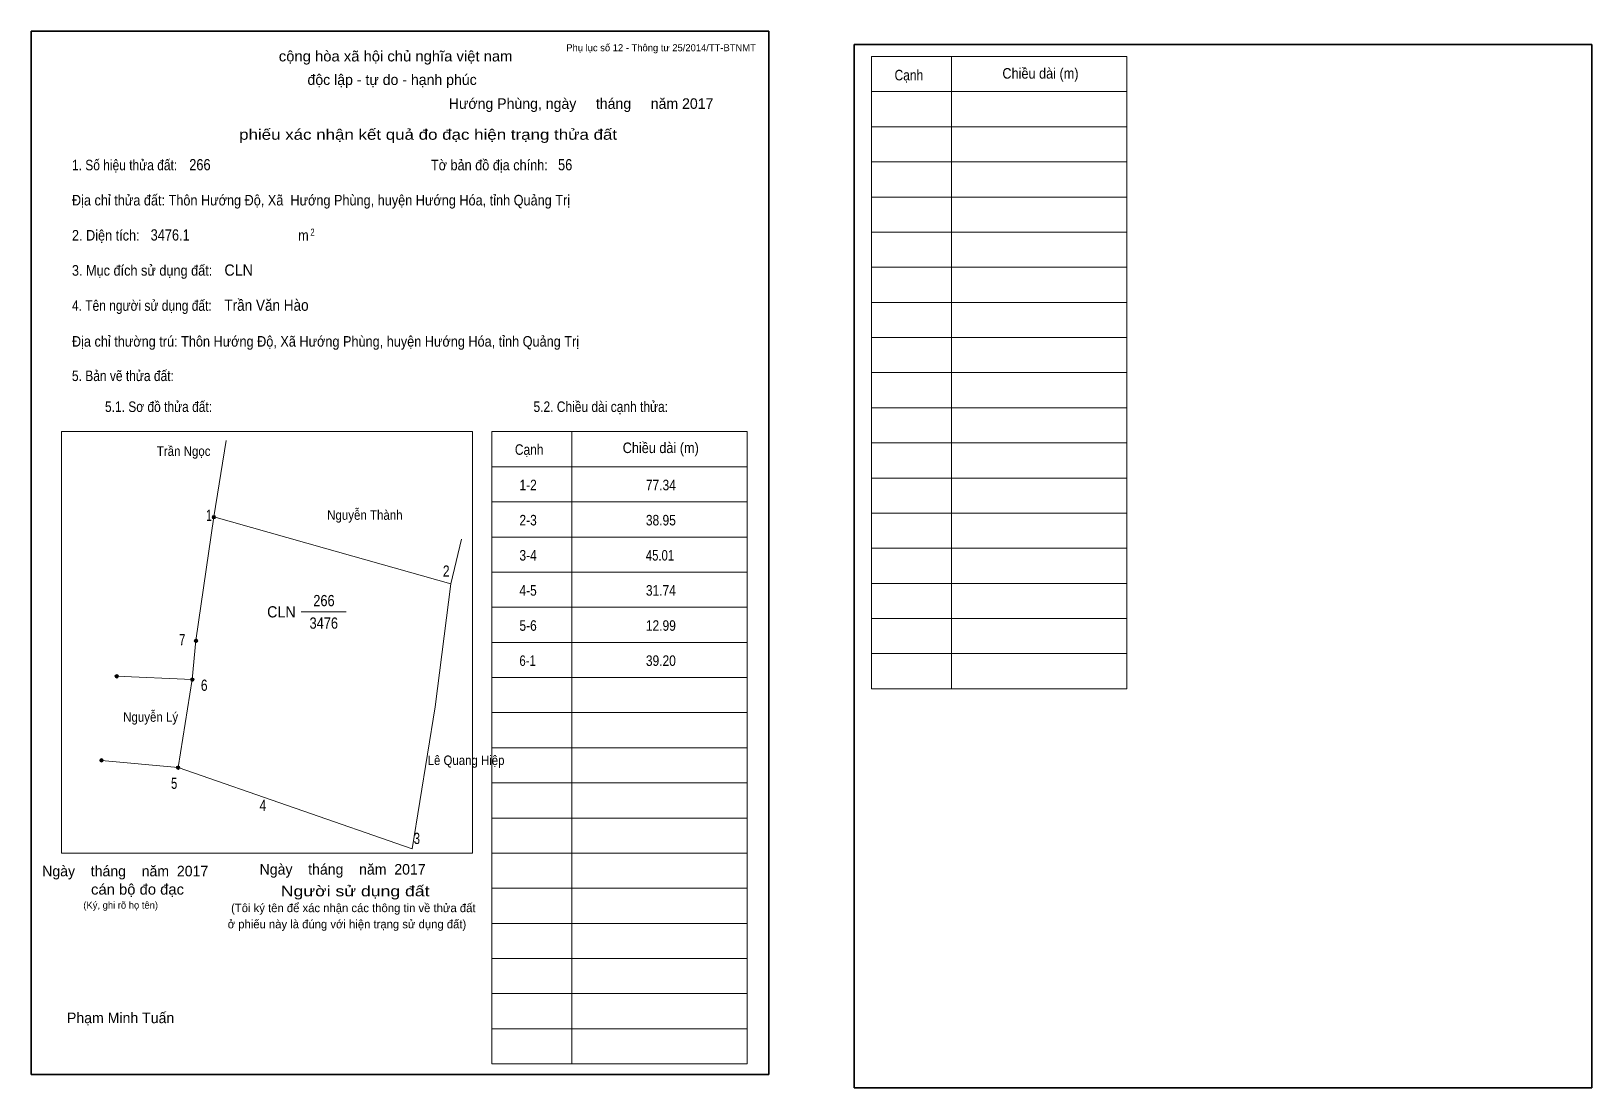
# Model space of a CAD drawing. Header units: centimetres. Extents: x 0 to 44.4, y -0.4 to 29.7.
import ezdxf
from ezdxf.enums import TextEntityAlignment as Align

# ---------------------------------------------------------------- set-up
doc = ezdxf.new("R2010")
doc.units = ezdxf.units.CM
doc.header["$LTSCALE"] = 0.12
for name, color, linetype in [('2', 7, 'Continuous'), ('30', 7, 'Continuous'), ('34', 7, 'Continuous')]:
    doc.layers.add(name, color=color, linetype=linetype)
for name, color, linetype, lineweight in [('32', 7, 'Continuous', 13), ('33', 7, 'Continuous', 13), ('6', 7, 'Continuous', 13), ('63', 7, 'Continuous', 13)]:
    doc.layers.add(name, color=color, linetype=linetype, lineweight=lineweight)

msp = doc.modelspace()

# ---------------------------------------------------------------- hatches: boundary and pattern name
at = {"layer": '32'}
for points in [[(5.2505, 15.8659, 1), (5.1505, 15.8659, 1)], [(4.7428, 12.3481, 1), (4.6428, 12.3481, 1)], [(4.7428, 12.3481, 1), (4.6428, 12.3481, 1)], [(2.4843, 11.3353, 1), (2.3843, 11.3353, 1)], [(4.6349, 11.2392, 1), (4.5349, 11.2392, 1)], [(4.6349, 11.2392, 1), (4.5349, 11.2392, 1)], [(2.05, 8.9408, 1), (1.95, 8.9408, 1)], [(4.2296, 8.7341, 1), (4.1296, 8.7341, 1)]]:
    msp.add_hatch(color=256, dxfattribs=at).paths.add_polyline_path(points)

# ---------------------------------------------------------------- linework, layer by layer
for centre in [(5.2005, 15.8659), (4.6928, 12.3481), (4.6928, 12.3481), (2.4343, 11.3353), (4.5849, 11.2392), (4.5849, 11.2392), (2, 8.9408), (4.1796, 8.7341)]:
    msp.add_circle(centre, 0.05, dxfattribs=at)
at = {"layer": '33'}
msp.add_line((7.69, 13.17), (8.97, 13.17), dxfattribs=at)
at = {"layer": '6'}
for p, q in [((5.55, 18.05), (5.2, 15.87)), ((5.2, 15.87), (4.69, 12.35)), ((12.25, 15.24), (11.95, 13.97)), ((11.95, 13.97), (11.5, 10.47)), ((4.58, 11.24), (4.69, 12.35)), ((2.43, 11.34), (4.58, 11.24)), ((4.18, 8.74), (4.58, 11.24)), ((10.85, 6.42), (11.5, 10.47)), ((2, 8.94), (4.18, 8.74)), ((4.18, 8.74), (10.85, 6.42))]:
    msp.add_line(p, q, dxfattribs=at)
msp.add_lwpolyline([(5.2, 15.87), (8.35, 14.98), (11.95, 13.97)], dxfattribs=at)
at = {"layer": '63'}
for p, q in [((23.92, 28.98), (31.19, 28.98)), ((23.92, 10.98), (23.92, 28.98)), ((26.2, 10.98), (26.2, 28.98)), ((31.19, 10.98), (31.19, 28.98)), ((23.92, 27.98), (31.19, 27.98)), ((23.92, 26.98), (31.19, 26.98)), ((23.92, 25.98), (31.19, 25.98)), ((23.92, 24.98), (31.19, 24.98)), ((23.92, 23.98), (31.19, 23.98)), ((23.92, 22.98), (31.19, 22.98)), ((23.92, 21.98), (31.19, 21.98)), ((23.92, 20.98), (31.19, 20.98)), ((23.92, 19.98), (31.19, 19.98)), ((23.92, 18.98), (31.19, 18.98)), ((0.86, 18.3), (12.56, 18.3)), ((0.86, 6.3), (0.86, 18.3)), ((12.56, 6.3), (12.56, 18.3)), ((13.11, 18.3), (20.38, 18.3)), ((13.11, 0.3), (13.11, 18.3)), ((15.39, 0.3), (15.39, 18.3)), ((20.38, 0.3), (20.38, 18.3)), ((23.92, 17.98), (31.19, 17.98)), ((13.11, 17.3), (20.38, 17.3)), ((23.92, 16.98), (31.19, 16.98)), ((13.11, 16.3), (20.38, 16.3)), ((23.92, 15.98), (31.19, 15.98)), ((13.11, 15.3), (20.38, 15.3)), ((23.92, 14.98), (31.19, 14.98)), ((13.11, 14.3), (20.38, 14.3)), ((23.92, 13.98), (31.19, 13.98)), ((13.11, 13.3), (20.38, 13.3)), ((23.92, 12.98), (31.19, 12.98)), ((13.11, 12.3), (20.38, 12.3)), ((23.92, 11.98), (31.19, 11.98)), ((13.11, 11.3), (20.38, 11.3)), ((23.92, 10.98), (31.19, 10.98)), ((13.11, 10.3), (20.38, 10.3)), ((13.11, 9.3), (20.38, 9.3)), ((13.11, 8.3), (20.38, 8.3)), ((13.11, 7.3), (20.38, 7.3)), ((0.86, 6.3), (12.56, 6.3)), ((13.11, 6.3), (20.38, 6.3)), ((13.11, 5.3), (20.38, 5.3)), ((13.11, 4.3), (20.38, 4.3)), ((13.11, 3.3), (20.38, 3.3)), ((13.11, 2.3), (20.38, 2.3)), ((13.11, 1.3), (20.38, 1.3)), ((13.11, 0.3), (20.38, 0.3))]:
    msp.add_line(p, q, dxfattribs=at)
at = {"layer": '63', "lineweight": 35}
for points in [[(0, 0), (0, 29.7), (21, 29.7), (21, 0)], [(23.43, -0.38), (23.43, 29.32), (44.43, 29.32), (44.43, -0.38)]]:
    msp.add_lwpolyline(points, close=True, dxfattribs=at)

# ---------------------------------------------------------------- texts
at = {"layer": '2', "width": 0.9}
for s, height, p in [('Trần Ngọc', 0.272, (4.34, 17.61)), ('Nguyễn Thành', 0.272, (9.5, 15.79)), ('Nguyễn Lý', 0.272, (3.4, 10.04)), ('Lê Quang Hiệp', 0.27, (12.38, 8.81))]:
    msp.add_text(s, height=height, dxfattribs=at).set_placement(p, align=Align.CENTER)
at = {"layer": '30'}
for s, width, p in [('1-2', 0.85, (13.9, 16.63)), ('77.34', 0.85, (17.5, 16.63)), ('2-3', 0.85, (13.9, 15.63)), ('38.95', 0.85, (17.5, 15.63)), ('3-4', 0.85, (13.9, 14.63)), ('45.01', 0.8, (17.5, 14.63)), ('4-5', 0.85, (13.9, 13.63)), ('31.74', 0.85, (17.5, 13.63)), ('5-6', 0.85, (13.9, 12.63)), ('12.99', 0.85, (17.5, 12.63)), ('6-1', 0.8, (13.9, 11.63)), ('39.20', 0.85, (17.5, 11.63))]:
    msp.add_text(s, height=0.3, dxfattribs=dict(at, width=width)).set_placement(p)
at = {"layer": '32'}
for s, width, p in [('1', 0.65, (5.06, 15.76)), ('2', 0.8, (11.815, 14.17)), ('7', 0.75, (4.3, 12.22)), ('6', 0.8, (4.925, 10.92)), ('5', 0.75, (4.07, 8.13)), ('4', 0.8, (6.595, 7.5)), ('3', 0.75, (10.98, 6.56))]:
    msp.add_text(s, height=0.32, dxfattribs=dict(at, width=width)).set_placement(p, align=Align.CENTER)
at = {"layer": '33', "width": 0.95}
msp.add_text('CLN', height=0.32, dxfattribs=at).set_placement((7.53, 13.01), align=Align.RIGHT)
at = {"layer": '33', "width": 0.85}
for s, p in [('266', (8.335, 13.33)), ('3476', (8.33, 12.69))]:
    msp.add_text(s, height=0.32, dxfattribs=at).set_placement(p, align=Align.CENTER)
at = {"layer": '34'}
for s, width, p in [('266', 0.85, (4.5, 25.74)), ('56', 0.85, (15, 25.74)), ('3476.1', 0.85, (3.4, 23.74)), ('CLN', 0.95, (5.5, 22.74)), ('Trần Văn Hào', 0.9, (5.5, 21.74))]:
    msp.add_text(s, height=0.32, dxfattribs=dict(at, width=width)).set_placement(p)
at = {"layer": '63'}
for s, height, p in [('Phụ lục số 12 - Thông tư 25/2014/TT-BTNMT', 0.2, (20.63, 29.13)), ('Ngày    tháng    năm  2017', 0.3, (5.04, 5.64)), ('Ngày    tháng    năm  2017', 0.3, (11.23, 5.69)), ('(Ký, ghi rõ họ tên)', 0.2, (3.61, 4.72))]:
    msp.add_text(s, height=height, dxfattribs=at).set_placement(p, align=Align.RIGHT)
at = {"layer": '63', "width": 1.05}
msp.add_text('cộng hòa xã hội chủ nghĩa việt nam', height=0.3, dxfattribs=at).set_placement((10.375, 28.84), align=Align.CENTER)
at = {"layer": '63'}
for s, height, p in [('độc lập - tự do - hạnh phúc', 0.3, (10.275, 28.17)), ('Hướng Phùng, ngày     tháng     năm 2017', 0.3, (15.655, 27.49)), ('(Tôi ký tên để xác nhận các thông tin về thửa đất ', 0.24, (9.215, 4.62)), ('ở phiếu này là đúng với hiện trạng sử dụng đất)', 0.24, (8.99, 4.16)), ('Phạm Minh Tuấn', 0.3, (2.545, 1.46))]:
    msp.add_text(s, height=height, dxfattribs=at).set_placement(p, align=Align.CENTER)
for s, height, width, p in [('Cạnh', 0.3, 0.85, (24.58, 28.3)), ('Chiều dài (m)', 0.3, 0.9, (27.65, 28.35)), ('1. Số hiệu thửa đất:', 0.3, 0.85, (1.16, 25.74)), ('Tờ bản đồ địa chính:', 0.3, 0.9, (11.38, 25.74)), ('Địa chỉ thửa đất: Thôn Hướng Độ, Xã  Hướng Phùng, huyện Hướng Hóa, tỉnh Quảng Trị', 0.3, 0.9, (1.16, 24.74)), ('2. Diện tích:', 0.3, 0.9, (1.16, 23.74)), ('2', 0.2, 0.8, (7.95, 23.88)), ('m', 0.3, 0.9, (7.6, 23.74)), ('3. Mục đích sử dụng đất:', 0.3, 0.9, (1.16, 22.74)), ('4. Tên người sử dụng đất:', 0.3, 0.85, (1.16, 21.74)), ('Địa chỉ thường trú: Thôn Hướng Độ, Xã Hướng Phùng, huyện Hướng Hóa, tỉnh Quảng Trị', 0.3, 0.9, (1.16, 20.72)), ('5. Bản vẽ thửa đất:', 0.3, 0.85, (1.16, 19.74)), ('5.1. Sơ đồ thửa đất:', 0.3, 0.85, (2.1, 18.86)), ('5.2. Chiều dài cạnh thửa:', 0.3, 0.85, (14.3, 18.86)), ('Cạnh', 0.3, 0.85, (13.77, 17.64)), ('Chiều dài (m)', 0.3, 0.9, (16.84, 17.69))]:
    msp.add_text(s, height=height, dxfattribs=dict(at, width=width)).set_placement(p)
for s, width, p in [('phiếu xác nhận kết quả đo đạc hiện trạng thửa đất', 1.2, (16.68, 26.61)), ('cán bộ đo đạc', 1.05, (4.35, 5.12)), ('Người sử dụng đất', 1.25, (11.34, 5.07))]:
    msp.add_text(s, height=0.3, dxfattribs=dict(at, width=width)).set_placement(p, align=Align.RIGHT)

doc.saveas('drawing.dxf')
